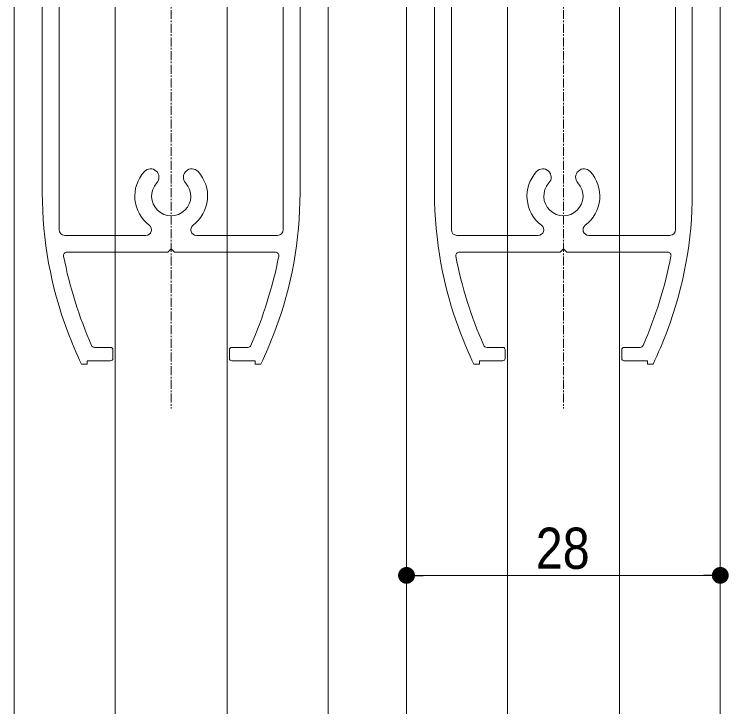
# Model space of a CAD drawing. Units: millimetres, scale not verified. Extents: x -4547 to 4547, y -2284 to 2284.
# Drawn here: x 339.9 to 818, y -364.6 to 99 of the extents above; entities that cross this region are included whole.
import ezdxf
from ezdxf.enums import TextEntityAlignment as Align

# ---------------------------------------------------------------- set-up
doc = ezdxf.new("R2010")
doc.units = ezdxf.units.MM
doc.header["$LTSCALE"] = 20
doc.header["$PDMODE"] = 32
doc.header["$PDSIZE"] = 10
doc.linetypes.add('USER4', pattern=[9.172222, 5.997222, -1.058333, 1.058333, -1.058333])
for name, color, linetype, lineweight in [('0-1_3一般', 7, 'Continuous', 15), ('0-2_2寸法-1', 7, 'Continuous', 15), ('0-3_0', 7, 'Continuous', 25)]:
    doc.layers.add(name, color=color, linetype=linetype, lineweight=lineweight)
doc.layers.add('0-4_Defpoints', color=7, linetype='Continuous')
doc.styles.add('ＭＳ Ｐゴシック', font='')
doc.styles.get('ＭＳ Ｐゴシック').set_extended_font_data('MS PGothic')

# ---------------------------------------------------------------- blocks, each defined once
blk = doc.blocks.new('グループ-49')
at = {"layer": '0-1_3一般', "linetype": 'USER4', "lineweight": 5}
for p, q in [((35710.5, 14694), (35710.5, -3299.9)), ((40960.5, 14694), (40960.5, -3299.9))]:
    blk.add_line(p, q, dxfattribs=at)
at = {"layer": '0-1_3一般', "lineweight": 5}
for p, q in [((33985.5, 6969), (33985.5, -411.3)), ((37435.5, 6969), (37435.5, -411.3)), ((39235.5, 6969), (39235.5, -411.3)), ((42685.5, 6969), (42685.5, -411.3)), ((34210.5, 4392.8), (34210.5, -906)), ((37210.5, 4392.8), (37210.5, -906)), ((39460.5, 4392.8), (39460.5, -906)), ((42460.5, 4392.8), (42460.5, -906)), ((35373, -981), (34285.5, -981)), ((37135.5, -981), (36048, -981)), ((40623, -981), (39535.5, -981)), ((42385.5, -981), (41298, -981)), ((35665.5, -1206), (34314.7, -1206)), ((40915.5, -1206), (39564.7, -1206)), ((40960.5, -1161), (40915.5, -1206)), ((41005.5, -1206), (40960.5, -1161)), ((42356.3, -1206), (41005.5, -1206)), ((34684.5, -2481), (34900.5, -2481)), ((36520.5, -2481), (36736.5, -2481)), ((39934.5, -2481), (40150.5, -2481)), ((41770.5, -2481), (41986.5, -2481)), ((34930.5, -2511), (34930.5, -2631)), ((36490.5, -2511), (36490.5, -2631)), ((40180.5, -2511), (40180.5, -2631)), ((41740.5, -2511), (41740.5, -2631)), ((34585.5, -2661), (34585.5, -2706)), ((34900.5, -2661), (34585.5, -2661)), ((41770.5, -2661), (42085.5, -2661)), ((42085.5, -2661), (42085.5, -2706)), ((34585.5, -2706), (34510.5, -2706)), ((42085.5, -2706), (42160.5, -2706))]:
    blk.add_line(p, q, dxfattribs=at)
for points in [[(37106.3, -1206), (35755.5, -1206), (35710.5, -1161), (35665.5, -1206)], [(36520.5, -2661), (36835.5, -2661), (36835.5, -2706), (36910.5, -2706)], [(40150.5, -2661), (39835.5, -2661), (39835.5, -2706), (39760.5, -2706)]]:
    blk.add_lwpolyline(points, dxfattribs=at)
for centre, radius, start, end in [((35434.2, -202.4), 112.5, 317.4576, 137.4576), ((35986.8, -202.4), 112.5, 42.5424, 222.5424), ((40684.2, -202.4), 112.5, 317.4576, 137.4576), ((41236.8, -202.4), 112.5, 42.5424, 222.5424), ((35710.5, -456), 487.5, 137.4576, 233.1301), ((35710.5, -456), 487.5, 306.8699, 42.5424), ((40960.5, -456), 487.5, 137.4576, 233.1301), ((40960.5, -456), 487.5, 306.8699, 42.5424), ((35710.5, -456), 262.5, 137.4576, 42.5424), ((40960.5, -456), 262.5, 137.4576, 42.5424), ((39235.5, -411.3), 5250, 180, 200.66323), ((32185.5, -411.3), 5250, 339.33677, 0), ((44485.5, -411.3), 5250, 180, 200.66323), ((37435.5, -411.3), 5250, 339.33677, 0), ((35373, -906), 75, 270, 53.1301), ((36048, -906), 75, 126.8699, 270), ((40623, -906), 75, 270, 53.1301), ((41298, -906), 75, 126.8699, 270), ((34285.5, -906), 75, 180, 270), ((37135.5, -906), 75, 270, 0), ((39535.5, -906), 75, 180, 270), ((42385.5, -906), 75, 270, 0), ((34314.7, -1251), 45, 90, 191.11238), ((37106.3, -1251), 45, 348.88762, 90), ((39564.7, -1251), 45, 90, 191.11238), ((42356.3, -1251), 45, 348.88762, 90), ((39937.2, -146.6), 5775, 191.11238, 203.54944), ((31483.7, -146.6), 5775, 336.45056, 348.88762), ((45187.2, -146.6), 5775, 191.11238, 203.54944), ((36733.7, -146.6), 5775, 336.45056, 348.88762), ((39937.2, -146.6), 6000, 200.66323, 205.2495), ((31483.7, -146.6), 6000, 334.7505, 339.33677), ((45187.2, -146.6), 6000, 200.66323, 205.2495), ((36733.7, -146.6), 6000, 334.7505, 339.33677), ((34684.5, -2436), 45, 203.54944, 270), ((34900.5, -2511), 30, 0, 90), ((36520.5, -2511), 30, 90, 180), ((36736.5, -2436), 45, 270, 336.45056), ((39934.5, -2436), 45, 203.54944, 270), ((40150.5, -2511), 30, 0, 90), ((41770.5, -2511), 30, 90, 180), ((41986.5, -2436), 45, 270, 336.45056), ((34900.5, -2631), 30, 270, 0), ((36520.5, -2631), 30, 180, 270), ((40150.5, -2631), 30, 270, 0), ((41770.5, -2631), 30, 180, 270)]:
    blk.add_arc(centre, radius, start, end, dxfattribs=at)
blk = doc.blocks.new('グループ-56')
at = {"layer": '0-1_3一般', "lineweight": 5}
for p, q in [((33610.5, -31971.3), (33610.5, 7044)), ((34960.5, -31971.3), (34960.5, 7044)), ((36460.5, 7044), (36460.5, -31971.3)), ((37810.5, 7044), (37810.5, -31971.3)), ((38860.5, -31971.3), (38860.5, 7044)), ((40210.5, -31971.3), (40210.5, 7044)), ((41710.5, 7044), (41710.5, -31971.3)), ((43060.5, 7044), (43060.5, -31971.3))]:
    blk.add_line(p, q, dxfattribs=at)
blk = doc.blocks.new('グループ-63')
at = {"layer": '0-1_3一般'}
for name in ['グループ-49', 'グループ-56']:
    blk.add_blockref(name, (0, 0), dxfattribs=at)
blk = doc.blocks.new('_Dot')
at = {"layer": '0-3_0'}
blk.add_line((-10, 0), (-20, 0), dxfattribs=at)
for points in [[(0, 0), (-5.36, 8.44), (-4.26, 9.05)], [(0, 0), (-4.26, 9.05), (-3.09, 9.51)], [(0, 0), (-3.09, 9.51), (-1.87, 9.82)], [(0, 0), (-1.87, 9.82), (-0.63, 9.98)], [(0, 0), (-0.63, 9.98), (0.63, 9.98)], [(0, 0), (0.63, 9.98), (1.87, 9.82)], [(0, 0), (1.87, 9.82), (3.09, 9.51)], [(0, 0), (3.09, 9.51), (4.26, 9.05)], [(0, 0), (4.26, 9.05), (5.36, 8.44)], [(0, 0), (-10, 0), (-9.92, 1.25)], [(0, 0), (-9.92, -1.25), (-10, 0)], [(0, 0), (-9.92, 1.25), (-9.69, 2.49)], [(0, 0), (-9.69, -2.49), (-9.92, -1.25)], [(0, 0), (-9.69, 2.49), (-9.3, 3.68)], [(0, 0), (-9.3, -3.68), (-9.69, -2.49)], [(0, 0), (-9.3, 3.68), (-8.76, 4.82)], [(0, 0), (-8.76, -4.82), (-9.3, -3.68)], [(0, 0), (-8.76, 4.82), (-8.09, 5.88)], [(0, 0), (-8.09, -5.88), (-8.76, -4.82)], [(0, 0), (-8.09, 5.88), (-7.29, 6.85)], [(0, 0), (-7.29, -6.85), (-8.09, -5.88)], [(0, 0), (-7.29, 6.85), (-6.37, 7.71)], [(0, 0), (-6.37, -7.71), (-7.29, -6.85)], [(0, 0), (-6.37, 7.71), (-5.36, 8.44)], [(0, 0), (-5.36, -8.44), (-6.37, -7.71)], [(0, 0), (-4.26, -9.05), (-5.36, -8.44)], [(0, 0), (-3.09, -9.51), (-4.26, -9.05)], [(0, 0), (-1.87, -9.82), (-3.09, -9.51)], [(0, 0), (-0.63, -9.98), (-1.87, -9.82)], [(0, 0), (0.63, -9.98), (-0.63, -9.98)], [(0, 0), (5.36, 8.44), (6.37, 7.71)], [(0, 0), (6.37, 7.71), (7.29, 6.85)], [(0, 0), (7.29, 6.85), (8.09, 5.88)], [(0, 0), (8.09, 5.88), (8.76, 4.82)], [(0, 0), (8.76, 4.82), (9.3, 3.68)], [(0, 0), (9.3, 3.68), (9.69, 2.49)], [(0, 0), (9.69, 2.49), (9.92, 1.25)], [(0, 0), (9.92, 1.25), (10, 0)], [(0, 0), (1.87, -9.82), (0.63, -9.98)], [(0, 0), (3.09, -9.51), (1.87, -9.82)], [(0, 0), (4.26, -9.05), (3.09, -9.51)], [(0, 0), (5.36, -8.44), (4.26, -9.05)], [(0, 0), (6.37, -7.71), (5.36, -8.44)], [(0, 0), (7.29, -6.85), (6.37, -7.71)], [(0, 0), (8.09, -5.88), (7.29, -6.85)], [(0, 0), (8.76, -4.82), (8.09, -5.88)], [(0, 0), (9.3, -3.68), (8.76, -4.82)], [(0, 0), (9.69, -2.49), (9.3, -3.68)], [(0, 0), (9.92, -1.25), (9.69, -2.49)], [(0, 0), (10, 0), (9.92, -1.25)]]:
    blk.add_solid(points, dxfattribs=at)

msp = doc.modelspace()

# ---------------------------------------------------------------- linework, layer by layer
at = {"layer": '0-2_2寸法-1'}
for p, q in [((602.4, -261.69), (602.6, -261.69)), ((812.4, -261.69), (812.6, -261.69)), ((801.14, -276.69), (613.65, -276.69))]:
    msp.add_line(p, q, dxfattribs=at)
at = {"layer": '0-4_Defpoints'}
for p in [(602.4, -276.69), (812.4, -276.69)]:
    msp.add_point(p, dxfattribs=at)

# ---------------------------------------------------------------- block references
at = {"layer": '0-1_3一般', "xscale": 0.05, "yscale": 0.05}
msp.add_blockref('グループ-63', (-1340.62, 0), dxfattribs=at)
at = {"layer": '0-2_2寸法-1', "xscale": 0.5627563, "yscale": 0.5627563, "rotation": 180}
msp.add_blockref('_Dot', (602.4, -276.69), dxfattribs=at)
at = {"layer": '0-2_2寸法-1', "xscale": 0.5627563, "yscale": 0.5627563}
msp.add_blockref('_Dot', (812.4, -276.69), dxfattribs=at)

# ---------------------------------------------------------------- texts
at = {"layer": '0-2_2寸法-1', "style": 'ＭＳ Ｐゴシック', "width": 0.9}
msp.add_text('28', height=27.57, dxfattribs=at).set_placement((688.88, -280.57), align=Align.BOTTOM_LEFT)

doc.saveas('drawing.dxf')
